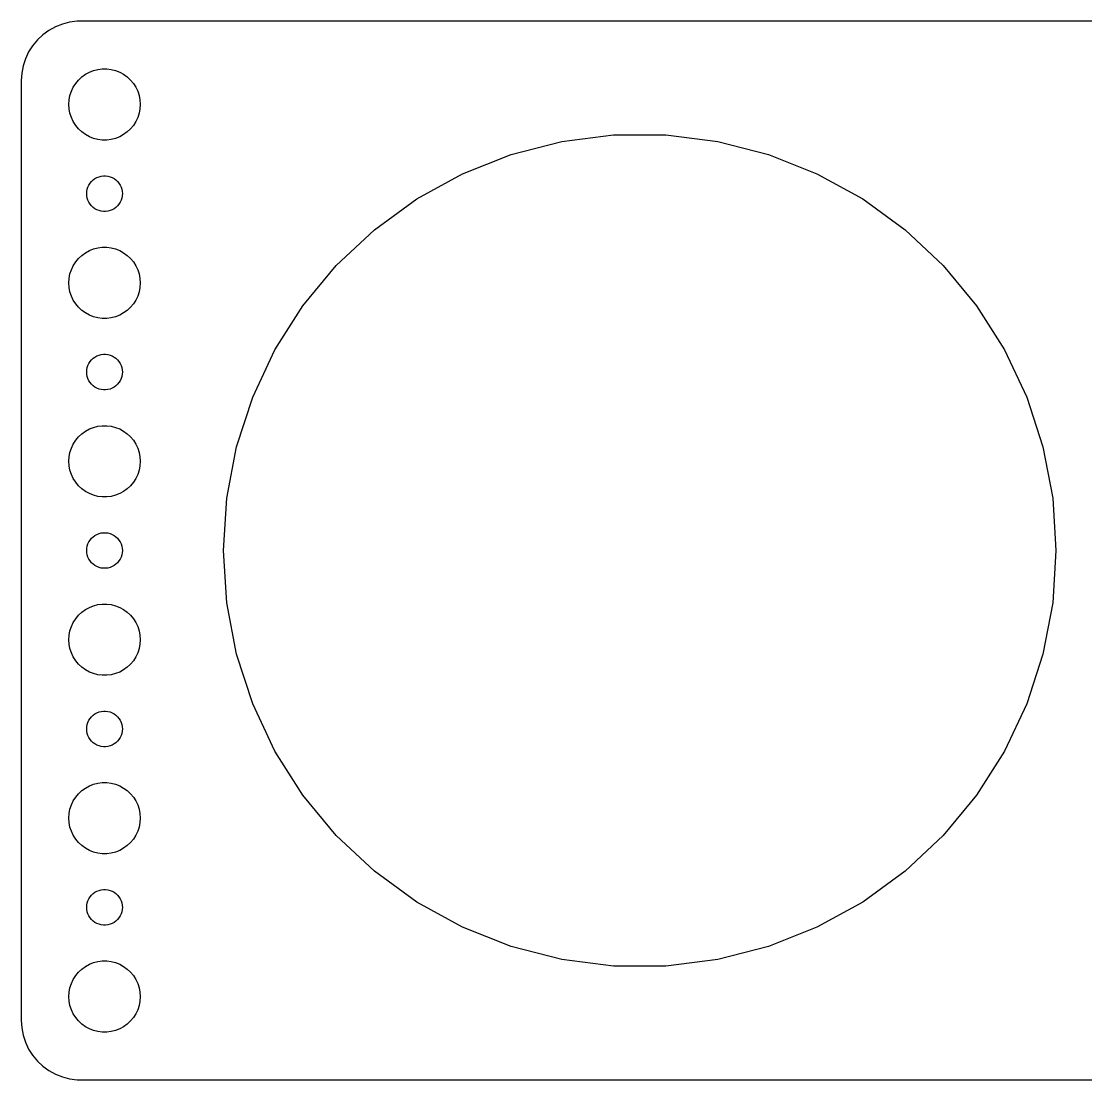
# Model space of a CAD drawing. Header units: metres. Extents: x -127 to 127, y -44 to 44.
# Drawn here: x -127 to -37.5, y -44.5 to 44.5 of the extents above; entities that cross this region are included whole.
import ezdxf

# ---------------------------------------------------------------- set-up
doc = ezdxf.new("R2010")
doc.units = ezdxf.units.M

msp = doc.modelspace()

# ---------------------------------------------------------------- linework, layer by layer
for p, q in [((-124.129, 44.0241), (-124.679, 43.7216)), ((-123.545, 44.2553), (-124.129, 44.0241)), ((-122.937, 44.4114), (-123.545, 44.2553)), ((-122.314, 44.4901), (-122.937, 44.4114)), ((122.314, 44.4901), (-122.314, 44.4901)), ((-125.187, 43.3526), (-125.645, 42.9227)), ((-124.679, 43.7216), (-125.187, 43.3526)), ((-126.045, 42.4389), (-126.382, 41.9088)), ((-125.645, 42.9227), (-126.045, 42.4389)), ((-126.649, 41.3406), (-126.843, 40.7434)), ((-126.382, 41.9088), (-126.649, 41.3406)), ((-126.843, 40.7434), (-126.961, 40.1267)), ((-121.277, 40.2145), (-120.927, 40.3532)), ((-120.927, 40.3532), (-120.562, 40.4469)), ((-120.562, 40.4469), (-120.188, 40.4941)), ((-120.188, 40.4941), (-119.812, 40.4941)), ((-119.812, 40.4941), (-119.438, 40.4469)), ((-119.438, 40.4469), (-119.073, 40.3532)), ((-119.073, 40.3532), (-118.723, 40.2145)), ((-126.961, 40.1267), (-127, 39.5)), ((-127, 39.5), (-127, -39.5)), ((-122.427, 39.2634), (-122.187, 39.5536)), ((-122.187, 39.5536), (-121.912, 39.8115)), ((-121.912, 39.8115), (-121.607, 40.033)), ((-121.607, 40.033), (-121.277, 40.2145)), ((-118.723, 40.2145), (-118.393, 40.033)), ((-118.393, 40.033), (-118.088, 39.8115)), ((-118.088, 39.8115), (-117.813, 39.5536)), ((-117.813, 39.5536), (-117.573, 39.2634)), ((-122.906, 38.2461), (-122.789, 38.6044)), ((-122.789, 38.6044), (-122.629, 38.9453)), ((-122.629, 38.9453), (-122.427, 39.2634)), ((-117.573, 39.2634), (-117.371, 38.9453)), ((-117.371, 38.9453), (-117.211, 38.6044)), ((-117.211, 38.6044), (-117.094, 38.2461)), ((-123, 37.5), (-122.976, 37.876)), ((-122.976, 37.876), (-122.906, 38.2461)), ((-117.094, 38.2461), (-117.024, 37.876)), ((-117.024, 37.876), (-117, 37.5)), ((-122.976, 37.124), (-123, 37.5)), ((-122.906, 36.7539), (-122.976, 37.124)), ((-122.789, 36.3956), (-122.906, 36.7539)), ((-117.094, 36.7539), (-117.211, 36.3956)), ((-117.024, 37.124), (-117.094, 36.7539)), ((-117, 37.5), (-117.024, 37.124)), ((-122.629, 36.0547), (-122.789, 36.3956)), ((-122.427, 35.7366), (-122.629, 36.0547)), ((-117.371, 36.0547), (-117.573, 35.7366)), ((-117.211, 36.3956), (-117.371, 36.0547)), ((-122.187, 35.4464), (-122.427, 35.7366)), ((-121.912, 35.1885), (-122.187, 35.4464)), ((-121.607, 34.967), (-121.912, 35.1885)), ((-121.277, 34.7855), (-121.607, 34.967)), ((-118.393, 34.967), (-118.723, 34.7855)), ((-118.088, 35.1885), (-118.393, 34.967)), ((-117.813, 35.4464), (-118.088, 35.1885)), ((-117.573, 35.7366), (-117.813, 35.4464)), ((-81.5583, 34.3801), (-77.1977, 34.9309)), ((-77.1977, 34.9309), (-72.8023, 34.9309)), ((-72.8023, 34.9309), (-68.4417, 34.3801)), ((-120.927, 34.6468), (-121.277, 34.7855)), ((-120.562, 34.5531), (-120.927, 34.6468)), ((-120.188, 34.5059), (-120.562, 34.5531)), ((-119.812, 34.5059), (-120.188, 34.5059)), ((-119.438, 34.5531), (-119.812, 34.5059)), ((-119.073, 34.6468), (-119.438, 34.5531)), ((-118.723, 34.7855), (-119.073, 34.6468)), ((-85.8156, 33.287), (-81.5583, 34.3801)), ((-68.4417, 34.3801), (-64.1844, 33.287)), ((-89.9023, 31.6689), (-85.8156, 33.287)), ((-64.1844, 33.287), (-60.0977, 31.6689)), ((-120.804, 31.2665), (-120.639, 31.3572)), ((-120.639, 31.3572), (-120.464, 31.4266)), ((-120.464, 31.4266), (-120.281, 31.4734)), ((-120.281, 31.4734), (-120.094, 31.497)), ((-120.094, 31.497), (-119.906, 31.497)), ((-119.906, 31.497), (-119.719, 31.4734)), ((-119.719, 31.4734), (-119.536, 31.4266)), ((-119.536, 31.4266), (-119.361, 31.3572)), ((-119.361, 31.3572), (-119.196, 31.2665)), ((-93.7539, 29.5515), (-89.9023, 31.6689)), ((-60.0977, 31.6689), (-56.2461, 29.5515)), ((-121.453, 30.373), (-121.395, 30.5522)), ((-121.395, 30.5522), (-121.314, 30.7226)), ((-121.314, 30.7226), (-121.214, 30.8817)), ((-121.214, 30.8817), (-121.093, 31.0268)), ((-121.093, 31.0268), (-120.956, 31.1558)), ((-120.956, 31.1558), (-120.804, 31.2665)), ((-119.196, 31.2665), (-119.044, 31.1558)), ((-119.044, 31.1558), (-118.907, 31.0268)), ((-118.907, 31.0268), (-118.786, 30.8817)), ((-118.786, 30.8817), (-118.686, 30.7226)), ((-118.686, 30.7226), (-118.605, 30.5522)), ((-118.605, 30.5522), (-118.547, 30.373)), ((-121.5, 30), (-121.488, 30.188)), ((-121.488, 29.812), (-121.5, 30)), ((-121.488, 30.188), (-121.453, 30.373)), ((-121.453, 29.627), (-121.488, 29.812)), ((-121.395, 29.4478), (-121.453, 29.627)), ((-118.547, 29.627), (-118.605, 29.4478)), ((-118.547, 30.373), (-118.512, 30.188)), ((-118.512, 29.812), (-118.547, 29.627)), ((-118.512, 30.188), (-118.5, 30)), ((-118.5, 30), (-118.512, 29.812)), ((-97.3098, 26.968), (-93.7539, 29.5515)), ((-56.2461, 29.5515), (-52.6902, 26.968)), ((-121.314, 29.2774), (-121.395, 29.4478)), ((-121.214, 29.1183), (-121.314, 29.2774)), ((-121.093, 28.9732), (-121.214, 29.1183)), ((-120.956, 28.8442), (-121.093, 28.9732)), ((-120.804, 28.7335), (-120.956, 28.8442)), ((-120.639, 28.6427), (-120.804, 28.7335)), ((-120.464, 28.5734), (-120.639, 28.6427)), ((-119.361, 28.6427), (-119.536, 28.5734)), ((-119.196, 28.7335), (-119.361, 28.6427)), ((-119.044, 28.8442), (-119.196, 28.7335)), ((-118.907, 28.9732), (-119.044, 28.8442)), ((-118.786, 29.1183), (-118.907, 28.9732)), ((-118.686, 29.2774), (-118.786, 29.1183)), ((-118.605, 29.4478), (-118.686, 29.2774)), ((-120.281, 28.5266), (-120.464, 28.5734)), ((-120.094, 28.503), (-120.281, 28.5266)), ((-119.906, 28.503), (-120.094, 28.503)), ((-119.719, 28.5266), (-119.906, 28.503)), ((-119.536, 28.5734), (-119.719, 28.5266)), ((-100.514, 23.9591), (-97.3098, 26.968)), ((-52.6902, 26.968), (-49.4861, 23.9591)), ((-121.607, 25.033), (-121.277, 25.2145)), ((-121.277, 25.2145), (-120.927, 25.3532)), ((-120.927, 25.3532), (-120.562, 25.4469)), ((-120.562, 25.4469), (-120.188, 25.4941)), ((-120.188, 25.4941), (-119.812, 25.4941)), ((-119.812, 25.4941), (-119.438, 25.4469)), ((-119.438, 25.4469), (-119.073, 25.3532)), ((-119.073, 25.3532), (-118.723, 25.2145)), ((-118.723, 25.2145), (-118.393, 25.033)), ((-122.629, 23.9453), (-122.427, 24.2634)), ((-122.427, 24.2634), (-122.187, 24.5536)), ((-122.187, 24.5536), (-121.912, 24.8115)), ((-121.912, 24.8115), (-121.607, 25.033)), ((-118.393, 25.033), (-118.088, 24.8115)), ((-118.088, 24.8115), (-117.813, 24.5536)), ((-117.813, 24.5536), (-117.573, 24.2634)), ((-117.573, 24.2634), (-117.371, 23.9453)), ((-122.906, 23.2461), (-122.789, 23.6044)), ((-122.789, 23.6044), (-122.629, 23.9453)), ((-117.371, 23.9453), (-117.211, 23.6044)), ((-117.211, 23.6044), (-117.094, 23.2461)), ((-103.316, 20.5725), (-100.514, 23.9591)), ((-49.4861, 23.9591), (-46.6844, 20.5725)), ((-123, 22.5), (-122.976, 22.876)), ((-122.976, 22.124), (-123, 22.5)), ((-122.976, 22.876), (-122.906, 23.2461)), ((-117.094, 23.2461), (-117.024, 22.876)), ((-117.024, 22.876), (-117, 22.5)), ((-117, 22.5), (-117.024, 22.124)), ((-122.906, 21.7539), (-122.976, 22.124)), ((-122.789, 21.3956), (-122.906, 21.7539)), ((-117.094, 21.7539), (-117.211, 21.3956)), ((-117.024, 22.124), (-117.094, 21.7539)), ((-122.629, 21.0547), (-122.789, 21.3956)), ((-122.427, 20.7366), (-122.629, 21.0547)), ((-122.187, 20.4464), (-122.427, 20.7366)), ((-117.573, 20.7366), (-117.813, 20.4464)), ((-117.371, 21.0547), (-117.573, 20.7366)), ((-117.211, 21.3956), (-117.371, 21.0547)), ((-121.912, 20.1884), (-122.187, 20.4464)), ((-121.607, 19.967), (-121.912, 20.1884)), ((-121.277, 19.7855), (-121.607, 19.967)), ((-120.927, 19.6468), (-121.277, 19.7855)), ((-118.723, 19.7855), (-119.073, 19.6468)), ((-118.393, 19.967), (-118.723, 19.7855)), ((-118.088, 20.1884), (-118.393, 19.967)), ((-117.813, 20.4464), (-118.088, 20.1884)), ((-105.671, 16.8614), (-103.316, 20.5725)), ((-46.6844, 20.5725), (-44.3293, 16.8614)), ((-120.562, 19.5531), (-120.927, 19.6468)), ((-120.188, 19.5059), (-120.562, 19.5531)), ((-119.812, 19.5059), (-120.188, 19.5059)), ((-119.438, 19.5531), (-119.812, 19.5059)), ((-119.073, 19.6468), (-119.438, 19.5531)), ((-121.093, 16.0268), (-120.956, 16.1558)), ((-120.956, 16.1558), (-120.804, 16.2665)), ((-120.804, 16.2665), (-120.639, 16.3572)), ((-120.639, 16.3572), (-120.464, 16.4266)), ((-120.464, 16.4266), (-120.281, 16.4734)), ((-120.281, 16.4734), (-120.094, 16.497)), ((-120.094, 16.497), (-119.906, 16.497)), ((-119.906, 16.497), (-119.719, 16.4734)), ((-119.719, 16.4734), (-119.536, 16.4266)), ((-119.536, 16.4266), (-119.361, 16.3572)), ((-119.361, 16.3572), (-119.196, 16.2665)), ((-119.196, 16.2665), (-119.044, 16.1558)), ((-119.044, 16.1558), (-118.907, 16.0268)), ((-107.542, 12.8844), (-105.671, 16.8614)), ((-44.3293, 16.8614), (-42.4578, 12.8844)), ((-121.488, 15.188), (-121.453, 15.373)), ((-121.453, 15.373), (-121.395, 15.5522)), ((-121.395, 15.5522), (-121.314, 15.7226)), ((-121.314, 15.7226), (-121.214, 15.8817)), ((-121.214, 15.8817), (-121.093, 16.0268)), ((-118.907, 16.0268), (-118.786, 15.8817)), ((-118.786, 15.8817), (-118.686, 15.7226)), ((-118.686, 15.7226), (-118.605, 15.5522)), ((-118.605, 15.5522), (-118.547, 15.373)), ((-118.547, 15.373), (-118.512, 15.188)), ((-121.5, 15), (-121.488, 15.188)), ((-121.488, 14.812), (-121.5, 15)), ((-121.453, 14.627), (-121.488, 14.812)), ((-121.395, 14.4478), (-121.453, 14.627)), ((-121.314, 14.2774), (-121.395, 14.4478)), ((-118.605, 14.4478), (-118.686, 14.2774)), ((-118.547, 14.627), (-118.605, 14.4478)), ((-118.512, 14.812), (-118.547, 14.627)), ((-118.512, 15.188), (-118.5, 15)), ((-118.5, 15), (-118.512, 14.812)), ((-121.214, 14.1183), (-121.314, 14.2774)), ((-121.093, 13.9732), (-121.214, 14.1183)), ((-120.956, 13.8442), (-121.093, 13.9732)), ((-120.804, 13.7335), (-120.956, 13.8442)), ((-120.639, 13.6427), (-120.804, 13.7335)), ((-120.464, 13.5734), (-120.639, 13.6427)), ((-120.281, 13.5266), (-120.464, 13.5734)), ((-120.094, 13.5029), (-120.281, 13.5266)), ((-119.906, 13.5029), (-120.094, 13.5029)), ((-119.719, 13.5266), (-119.906, 13.5029)), ((-119.536, 13.5734), (-119.719, 13.5266)), ((-119.361, 13.6427), (-119.536, 13.5734)), ((-119.196, 13.7335), (-119.361, 13.6427)), ((-119.044, 13.8442), (-119.196, 13.7335)), ((-118.907, 13.9732), (-119.044, 13.8442)), ((-118.786, 14.1183), (-118.907, 13.9732)), ((-118.686, 14.2774), (-118.786, 14.1183)), ((-108.9, 8.70413), (-107.542, 12.8844)), ((-42.4578, 12.8844), (-41.0996, 8.70413)), ((-121.912, 9.81154), (-121.607, 10.033)), ((-121.607, 10.033), (-121.277, 10.2145)), ((-121.277, 10.2145), (-120.927, 10.3532)), ((-120.927, 10.3532), (-120.562, 10.4469)), ((-120.562, 10.4469), (-120.188, 10.4941)), ((-120.188, 10.4941), (-119.812, 10.4941)), ((-119.812, 10.4941), (-119.438, 10.4469)), ((-119.438, 10.4469), (-119.073, 10.3532)), ((-119.073, 10.3532), (-118.723, 10.2145)), ((-118.723, 10.2145), (-118.393, 10.033)), ((-118.393, 10.033), (-118.088, 9.81154)), ((-122.629, 8.94525), (-122.427, 9.26335)), ((-122.427, 9.26335), (-122.187, 9.55363)), ((-122.187, 9.55363), (-121.912, 9.81154)), ((-118.088, 9.81154), (-117.813, 9.55363)), ((-117.813, 9.55363), (-117.573, 9.26335)), ((-117.573, 9.26335), (-117.371, 8.94525)), ((-122.976, 7.87599), (-122.906, 8.24606)), ((-122.906, 8.24606), (-122.789, 8.60437)), ((-122.789, 8.60437), (-122.629, 8.94525)), ((-117.371, 8.94525), (-117.211, 8.60437)), ((-117.211, 8.60437), (-117.094, 8.24606)), ((-117.094, 8.24606), (-117.024, 7.87599)), ((-109.724, 4.38666), (-108.9, 8.70413)), ((-41.0996, 8.70413), (-40.276, 4.38666)), ((-123, 7.5), (-122.976, 7.87599)), ((-122.976, 7.12399), (-123, 7.5)), ((-117.024, 7.87599), (-117, 7.5)), ((-117, 7.5), (-117.024, 7.12399)), ((-122.906, 6.75392), (-122.976, 7.12399)), ((-122.789, 6.39561), (-122.906, 6.75392)), ((-122.629, 6.05473), (-122.789, 6.39561)), ((-117.211, 6.39561), (-117.371, 6.05473)), ((-117.094, 6.75392), (-117.211, 6.39561)), ((-117.024, 7.12399), (-117.094, 6.75392)), ((-122.427, 5.73663), (-122.629, 6.05473)), ((-122.187, 5.44635), (-122.427, 5.73663)), ((-121.912, 5.18845), (-122.187, 5.44635)), ((-117.813, 5.44635), (-118.088, 5.18845)), ((-117.573, 5.73663), (-117.813, 5.44635)), ((-117.371, 6.05473), (-117.573, 5.73663)), ((-121.607, 4.96701), (-121.912, 5.18845)), ((-121.277, 4.78551), (-121.607, 4.96701)), ((-120.927, 4.64682), (-121.277, 4.78551)), ((-120.562, 4.55313), (-120.927, 4.64682)), ((-120.188, 4.50591), (-120.562, 4.55313)), ((-119.812, 4.50591), (-120.188, 4.50591)), ((-119.438, 4.55313), (-119.812, 4.50591)), ((-119.073, 4.64682), (-119.438, 4.55313)), ((-118.723, 4.78551), (-119.073, 4.64682)), ((-118.393, 4.96701), (-118.723, 4.78551)), ((-118.088, 5.18845), (-118.393, 4.96701)), ((-110, 0), (-109.724, 4.38666)), ((-40.276, 4.38666), (-40, 0)), ((-121.214, 0.88167), (-121.093, 1.02681)), ((-121.093, 1.02681), (-120.956, 1.15576)), ((-120.956, 1.15576), (-120.804, 1.26648)), ((-120.804, 1.26648), (-120.639, 1.35724)), ((-120.639, 1.35724), (-120.464, 1.42657)), ((-120.464, 1.42657), (-120.281, 1.47342)), ((-120.281, 1.47342), (-120.094, 1.49704)), ((-120.094, 1.49704), (-119.906, 1.49704)), ((-119.906, 1.49704), (-119.719, 1.47342)), ((-119.719, 1.47342), (-119.536, 1.42657)), ((-119.536, 1.42657), (-119.361, 1.35724)), ((-119.361, 1.35724), (-119.196, 1.26648)), ((-119.196, 1.26648), (-119.044, 1.15576)), ((-119.044, 1.15576), (-118.907, 1.02681)), ((-118.907, 1.02681), (-118.786, 0.88167)), ((-121.5, 0), (-121.488, 0.18799)), ((-121.488, -0.18799), (-121.5, 0)), ((-121.488, 0.18799), (-121.453, 0.37303)), ((-121.453, 0.37303), (-121.395, 0.55219)), ((-121.395, 0.55219), (-121.314, 0.72263)), ((-121.314, 0.72263), (-121.214, 0.88167)), ((-118.786, 0.88167), (-118.686, 0.72263)), ((-118.686, 0.72263), (-118.605, 0.55219)), ((-118.605, 0.55219), (-118.547, 0.37303)), ((-118.547, 0.37303), (-118.512, 0.18799)), ((-118.512, 0.18799), (-118.5, 0)), ((-118.5, 0), (-118.512, -0.18799)), ((-109.724, -4.38666), (-110, 0)), ((-40, 0), (-40.276, -4.38666)), ((-121.453, -0.37303), (-121.488, -0.18799)), ((-121.395, -0.55219), (-121.453, -0.37303)), ((-121.314, -0.72263), (-121.395, -0.55219)), ((-121.214, -0.88167), (-121.314, -0.72263)), ((-121.093, -1.02681), (-121.214, -0.88167)), ((-118.786, -0.88167), (-118.907, -1.02681)), ((-118.686, -0.72263), (-118.786, -0.88167)), ((-118.605, -0.55219), (-118.686, -0.72263)), ((-118.547, -0.37303), (-118.605, -0.55219)), ((-118.512, -0.18799), (-118.547, -0.37303)), ((-120.956, -1.15576), (-121.093, -1.02681)), ((-120.804, -1.26648), (-120.956, -1.15576)), ((-120.639, -1.35724), (-120.804, -1.26648)), ((-120.464, -1.42657), (-120.639, -1.35724)), ((-120.281, -1.47342), (-120.464, -1.42657)), ((-120.094, -1.49704), (-120.281, -1.47342)), ((-119.906, -1.49704), (-120.094, -1.49704)), ((-119.719, -1.47342), (-119.906, -1.49704)), ((-119.536, -1.42657), (-119.719, -1.47342)), ((-119.361, -1.35724), (-119.536, -1.42657)), ((-119.196, -1.26648), (-119.361, -1.35724)), ((-119.044, -1.15576), (-119.196, -1.26648)), ((-118.907, -1.02681), (-119.044, -1.15576)), ((-108.9, -8.70413), (-109.724, -4.38666)), ((-40.276, -4.38666), (-41.0996, -8.70413)), ((-122.187, -5.44635), (-121.912, -5.18845)), ((-121.912, -5.18845), (-121.607, -4.96701)), ((-121.607, -4.96701), (-121.277, -4.78551)), ((-121.277, -4.78551), (-120.927, -4.64682)), ((-120.927, -4.64682), (-120.562, -4.55313)), ((-120.562, -4.55313), (-120.188, -4.50591)), ((-120.188, -4.50591), (-119.812, -4.50591)), ((-119.812, -4.50591), (-119.438, -4.55313)), ((-119.438, -4.55313), (-119.073, -4.64682)), ((-119.073, -4.64682), (-118.723, -4.78551)), ((-118.723, -4.78551), (-118.393, -4.96701)), ((-118.393, -4.96701), (-118.088, -5.18845)), ((-118.088, -5.18845), (-117.813, -5.44635)), ((-122.789, -6.39561), (-122.629, -6.05473)), ((-122.629, -6.05473), (-122.427, -5.73663)), ((-122.427, -5.73663), (-122.187, -5.44635)), ((-117.813, -5.44635), (-117.573, -5.73663)), ((-117.573, -5.73663), (-117.371, -6.05473)), ((-117.371, -6.05473), (-117.211, -6.39561)), ((-123, -7.5), (-122.976, -7.12399)), ((-122.976, -7.12399), (-122.906, -6.75392)), ((-122.906, -6.75392), (-122.789, -6.39561)), ((-117.211, -6.39561), (-117.094, -6.75392)), ((-117.094, -6.75392), (-117.024, -7.12399)), ((-117.024, -7.12399), (-117, -7.5)), ((-122.976, -7.87599), (-123, -7.5)), ((-122.906, -8.24606), (-122.976, -7.87599)), ((-117.024, -7.87599), (-117.094, -8.24606)), ((-117, -7.5), (-117.024, -7.87599)), ((-122.789, -8.60437), (-122.906, -8.24606)), ((-122.629, -8.94525), (-122.789, -8.60437)), ((-122.427, -9.26335), (-122.629, -8.94525)), ((-117.371, -8.94525), (-117.573, -9.26335)), ((-117.211, -8.60437), (-117.371, -8.94525)), ((-117.094, -8.24606), (-117.211, -8.60437)), ((-107.542, -12.8844), (-108.9, -8.70413)), ((-41.0996, -8.70413), (-42.4578, -12.8844)), ((-122.187, -9.55363), (-122.427, -9.26335)), ((-121.912, -9.81154), (-122.187, -9.55363)), ((-121.607, -10.033), (-121.912, -9.81154)), ((-118.088, -9.81154), (-118.393, -10.033)), ((-117.813, -9.55363), (-118.088, -9.81154)), ((-117.573, -9.26335), (-117.813, -9.55363)), ((-121.277, -10.2145), (-121.607, -10.033)), ((-120.927, -10.3532), (-121.277, -10.2145)), ((-120.562, -10.4469), (-120.927, -10.3532)), ((-120.188, -10.4941), (-120.562, -10.4469)), ((-119.812, -10.4941), (-120.188, -10.4941)), ((-119.438, -10.4469), (-119.812, -10.4941)), ((-119.073, -10.3532), (-119.438, -10.4469)), ((-118.723, -10.2145), (-119.073, -10.3532)), ((-118.393, -10.033), (-118.723, -10.2145)), ((-105.671, -16.8614), (-107.542, -12.8844)), ((-42.4578, -12.8844), (-44.3293, -16.8614)), ((-121.395, -14.4478), (-121.314, -14.2774)), ((-121.314, -14.2774), (-121.214, -14.1183)), ((-121.214, -14.1183), (-121.093, -13.9732)), ((-121.093, -13.9732), (-120.956, -13.8442)), ((-120.956, -13.8442), (-120.804, -13.7335)), ((-120.804, -13.7335), (-120.639, -13.6427)), ((-120.639, -13.6427), (-120.464, -13.5734)), ((-120.464, -13.5734), (-120.281, -13.5266)), ((-120.281, -13.5266), (-120.094, -13.5029)), ((-120.094, -13.5029), (-119.906, -13.5029)), ((-119.906, -13.5029), (-119.719, -13.5266)), ((-119.719, -13.5266), (-119.536, -13.5734)), ((-119.536, -13.5734), (-119.361, -13.6427)), ((-119.361, -13.6427), (-119.196, -13.7335)), ((-119.196, -13.7335), (-119.044, -13.8442)), ((-119.044, -13.8442), (-118.907, -13.9732)), ((-118.907, -13.9732), (-118.786, -14.1183)), ((-118.786, -14.1183), (-118.686, -14.2774)), ((-118.686, -14.2774), (-118.605, -14.4478)), ((-121.5, -15), (-121.488, -14.812)), ((-121.488, -15.188), (-121.5, -15)), ((-121.488, -14.812), (-121.453, -14.627)), ((-121.453, -15.373), (-121.488, -15.188)), ((-121.453, -14.627), (-121.395, -14.4478)), ((-118.605, -14.4478), (-118.547, -14.627)), ((-118.547, -14.627), (-118.512, -14.812)), ((-118.512, -15.188), (-118.547, -15.373)), ((-118.512, -14.812), (-118.5, -15)), ((-118.5, -15), (-118.512, -15.188)), ((-121.395, -15.5522), (-121.453, -15.373)), ((-121.314, -15.7226), (-121.395, -15.5522)), ((-121.214, -15.8817), (-121.314, -15.7226)), ((-121.093, -16.0268), (-121.214, -15.8817)), ((-120.956, -16.1558), (-121.093, -16.0268)), ((-118.907, -16.0268), (-119.044, -16.1558)), ((-118.786, -15.8817), (-118.907, -16.0268)), ((-118.686, -15.7226), (-118.786, -15.8817)), ((-118.605, -15.5522), (-118.686, -15.7226)), ((-118.547, -15.373), (-118.605, -15.5522)), ((-120.804, -16.2665), (-120.956, -16.1558)), ((-120.639, -16.3572), (-120.804, -16.2665)), ((-120.464, -16.4266), (-120.639, -16.3572)), ((-120.281, -16.4734), (-120.464, -16.4266)), ((-120.094, -16.497), (-120.281, -16.4734)), ((-119.906, -16.497), (-120.094, -16.497)), ((-119.719, -16.4734), (-119.906, -16.497)), ((-119.536, -16.4266), (-119.719, -16.4734)), ((-119.361, -16.3572), (-119.536, -16.4266)), ((-119.196, -16.2665), (-119.361, -16.3572)), ((-119.044, -16.1558), (-119.196, -16.2665)), ((-103.316, -20.5725), (-105.671, -16.8614)), ((-44.3293, -16.8614), (-46.6844, -20.5725)), ((-121.277, -19.7855), (-120.927, -19.6468)), ((-120.927, -19.6468), (-120.562, -19.5531)), ((-120.562, -19.5531), (-120.188, -19.5059)), ((-120.188, -19.5059), (-119.812, -19.5059)), ((-119.812, -19.5059), (-119.438, -19.5531)), ((-119.438, -19.5531), (-119.073, -19.6468)), ((-119.073, -19.6468), (-118.723, -19.7855)), ((-122.427, -20.7366), (-122.187, -20.4464)), ((-122.187, -20.4464), (-121.912, -20.1884)), ((-121.912, -20.1884), (-121.607, -19.967)), ((-121.607, -19.967), (-121.277, -19.7855)), ((-118.723, -19.7855), (-118.393, -19.967)), ((-118.393, -19.967), (-118.088, -20.1884)), ((-118.088, -20.1884), (-117.813, -20.4464)), ((-117.813, -20.4464), (-117.573, -20.7366)), ((-100.514, -23.9591), (-103.316, -20.5725)), ((-46.6844, -20.5725), (-49.4861, -23.9591)), ((-122.906, -21.7539), (-122.789, -21.3956)), ((-122.789, -21.3956), (-122.629, -21.0547)), ((-122.629, -21.0547), (-122.427, -20.7366)), ((-117.573, -20.7366), (-117.371, -21.0547)), ((-117.371, -21.0547), (-117.211, -21.3956)), ((-117.211, -21.3956), (-117.094, -21.7539)), ((-123, -22.5), (-122.976, -22.124)), ((-122.976, -22.124), (-122.906, -21.7539)), ((-117.094, -21.7539), (-117.024, -22.124)), ((-117.024, -22.124), (-117, -22.5)), ((-122.976, -22.876), (-123, -22.5)), ((-122.906, -23.2461), (-122.976, -22.876)), ((-122.789, -23.6044), (-122.906, -23.2461)), ((-117.094, -23.2461), (-117.211, -23.6044)), ((-117.024, -22.876), (-117.094, -23.2461)), ((-117, -22.5), (-117.024, -22.876)), ((-122.629, -23.9453), (-122.789, -23.6044)), ((-122.427, -24.2634), (-122.629, -23.9453)), ((-117.371, -23.9453), (-117.573, -24.2634)), ((-117.211, -23.6044), (-117.371, -23.9453)), ((-97.3098, -26.968), (-100.514, -23.9591)), ((-49.4861, -23.9591), (-52.6902, -26.968)), ((-122.187, -24.5536), (-122.427, -24.2634)), ((-121.912, -24.8115), (-122.187, -24.5536)), ((-121.607, -25.033), (-121.912, -24.8115)), ((-121.277, -25.2145), (-121.607, -25.033)), ((-118.393, -25.033), (-118.723, -25.2145)), ((-118.088, -24.8115), (-118.393, -25.033)), ((-117.813, -24.5536), (-118.088, -24.8115)), ((-117.573, -24.2634), (-117.813, -24.5536)), ((-120.927, -25.3532), (-121.277, -25.2145)), ((-120.562, -25.4469), (-120.927, -25.3532)), ((-120.188, -25.4941), (-120.562, -25.4469)), ((-119.812, -25.4941), (-120.188, -25.4941)), ((-119.438, -25.4469), (-119.812, -25.4941)), ((-119.073, -25.3532), (-119.438, -25.4469)), ((-118.723, -25.2145), (-119.073, -25.3532)), ((-93.7539, -29.5515), (-97.3098, -26.968)), ((-52.6902, -26.968), (-56.2461, -29.5515)), ((-120.639, -28.6427), (-120.464, -28.5734)), ((-120.464, -28.5734), (-120.281, -28.5266)), ((-120.281, -28.5266), (-120.094, -28.503)), ((-120.094, -28.503), (-119.906, -28.503)), ((-119.906, -28.503), (-119.719, -28.5266)), ((-119.719, -28.5266), (-119.536, -28.5734)), ((-119.536, -28.5734), (-119.361, -28.6427)), ((-121.453, -29.627), (-121.395, -29.4478)), ((-121.395, -29.4478), (-121.314, -29.2774)), ((-121.314, -29.2774), (-121.214, -29.1183)), ((-121.214, -29.1183), (-121.093, -28.9732)), ((-121.093, -28.9732), (-120.956, -28.8442)), ((-120.956, -28.8442), (-120.804, -28.7335)), ((-120.804, -28.7335), (-120.639, -28.6427)), ((-119.361, -28.6427), (-119.196, -28.7335)), ((-119.196, -28.7335), (-119.044, -28.8442)), ((-119.044, -28.8442), (-118.907, -28.9732)), ((-118.907, -28.9732), (-118.786, -29.1183)), ((-118.786, -29.1183), (-118.686, -29.2774)), ((-118.686, -29.2774), (-118.605, -29.4478)), ((-118.605, -29.4478), (-118.547, -29.627)), ((-121.5, -30), (-121.488, -29.812)), ((-121.488, -30.188), (-121.5, -30)), ((-121.488, -29.812), (-121.453, -29.627)), ((-121.453, -30.373), (-121.488, -30.188)), ((-121.395, -30.5522), (-121.453, -30.373)), ((-118.547, -30.373), (-118.605, -30.5522)), ((-118.547, -29.627), (-118.512, -29.812)), ((-118.512, -30.188), (-118.547, -30.373)), ((-118.512, -29.812), (-118.5, -30)), ((-118.5, -30), (-118.512, -30.188)), ((-89.9023, -31.6689), (-93.7539, -29.5515)), ((-56.2461, -29.5515), (-60.0977, -31.6689)), ((-121.314, -30.7226), (-121.395, -30.5522)), ((-121.214, -30.8817), (-121.314, -30.7226)), ((-121.093, -31.0268), (-121.214, -30.8817)), ((-120.956, -31.1558), (-121.093, -31.0268)), ((-120.804, -31.2665), (-120.956, -31.1558)), ((-120.639, -31.3572), (-120.804, -31.2665)), ((-119.196, -31.2665), (-119.361, -31.3572)), ((-119.044, -31.1558), (-119.196, -31.2665)), ((-118.907, -31.0268), (-119.044, -31.1558)), ((-118.786, -30.8817), (-118.907, -31.0268)), ((-118.686, -30.7226), (-118.786, -30.8817)), ((-118.605, -30.5522), (-118.686, -30.7226)), ((-120.464, -31.4266), (-120.639, -31.3572)), ((-120.281, -31.4734), (-120.464, -31.4266)), ((-120.094, -31.497), (-120.281, -31.4734)), ((-119.906, -31.497), (-120.094, -31.497)), ((-119.719, -31.4734), (-119.906, -31.497)), ((-119.536, -31.4266), (-119.719, -31.4734)), ((-119.361, -31.3572), (-119.536, -31.4266)), ((-85.8156, -33.287), (-89.9023, -31.6689)), ((-60.0977, -31.6689), (-64.1844, -33.287)), ((-81.5583, -34.3801), (-85.8156, -33.287)), ((-64.1844, -33.287), (-68.4417, -34.3801)), ((-121.607, -34.967), (-121.277, -34.7855)), ((-121.277, -34.7855), (-120.927, -34.6468)), ((-120.927, -34.6468), (-120.562, -34.5531)), ((-120.562, -34.5531), (-120.188, -34.5059)), ((-120.188, -34.5059), (-119.812, -34.5059)), ((-119.812, -34.5059), (-119.438, -34.5531)), ((-119.438, -34.5531), (-119.073, -34.6468)), ((-119.073, -34.6468), (-118.723, -34.7855)), ((-118.723, -34.7855), (-118.393, -34.967)), ((-77.1977, -34.9309), (-81.5583, -34.3801)), ((-68.4417, -34.3801), (-72.8023, -34.9309)), ((-122.629, -36.0547), (-122.427, -35.7366)), ((-122.427, -35.7366), (-122.187, -35.4464)), ((-122.187, -35.4464), (-121.912, -35.1885)), ((-121.912, -35.1885), (-121.607, -34.967)), ((-118.393, -34.967), (-118.088, -35.1885)), ((-118.088, -35.1885), (-117.813, -35.4464)), ((-117.813, -35.4464), (-117.573, -35.7366)), ((-117.573, -35.7366), (-117.371, -36.0547)), ((-72.8023, -34.9309), (-77.1977, -34.9309)), ((-122.906, -36.7539), (-122.789, -36.3956)), ((-122.789, -36.3956), (-122.629, -36.0547)), ((-117.371, -36.0547), (-117.211, -36.3956)), ((-117.211, -36.3956), (-117.094, -36.7539)), ((-123, -37.5), (-122.976, -37.124)), ((-122.976, -37.876), (-123, -37.5)), ((-122.976, -37.124), (-122.906, -36.7539)), ((-117.094, -36.7539), (-117.024, -37.124)), ((-117.024, -37.124), (-117, -37.5)), ((-117, -37.5), (-117.024, -37.876)), ((-122.906, -38.2461), (-122.976, -37.876)), ((-122.789, -38.6044), (-122.906, -38.2461)), ((-117.094, -38.2461), (-117.211, -38.6044)), ((-117.024, -37.876), (-117.094, -38.2461)), ((-122.629, -38.9453), (-122.789, -38.6044)), ((-122.427, -39.2634), (-122.629, -38.9453)), ((-122.187, -39.5536), (-122.427, -39.2634)), ((-117.573, -39.2634), (-117.813, -39.5536)), ((-117.371, -38.9453), (-117.573, -39.2634)), ((-117.211, -38.6044), (-117.371, -38.9453)), ((-127, -39.5), (-126.961, -40.1267)), ((-126.961, -40.1267), (-126.843, -40.7434)), ((-121.912, -39.8115), (-122.187, -39.5536)), ((-121.607, -40.033), (-121.912, -39.8115)), ((-121.277, -40.2145), (-121.607, -40.033)), ((-120.927, -40.3532), (-121.277, -40.2145)), ((-118.723, -40.2145), (-119.073, -40.3532)), ((-118.393, -40.033), (-118.723, -40.2145)), ((-118.088, -39.8115), (-118.393, -40.033)), ((-117.813, -39.5536), (-118.088, -39.8115)), ((-126.843, -40.7434), (-126.649, -41.3406)), ((-120.562, -40.4469), (-120.927, -40.3532)), ((-120.188, -40.4941), (-120.562, -40.4469)), ((-119.812, -40.4941), (-120.188, -40.4941)), ((-119.438, -40.4469), (-119.812, -40.4941)), ((-119.073, -40.3532), (-119.438, -40.4469)), ((-126.649, -41.3406), (-126.382, -41.9088)), ((-126.382, -41.9088), (-126.045, -42.4389)), ((-126.045, -42.4389), (-125.645, -42.9227)), ((-125.645, -42.9227), (-125.187, -43.3526)), ((-125.187, -43.3526), (-124.679, -43.7216)), ((-124.679, -43.7216), (-124.129, -44.0241)), ((-124.129, -44.0241), (-123.545, -44.2553)), ((-123.545, -44.2553), (-122.937, -44.4114)), ((-122.937, -44.4114), (-122.314, -44.4901)), ((-122.314, -44.4901), (122.314, -44.4901))]:
    msp.add_line(p, q)

doc.saveas('drawing.dxf')
